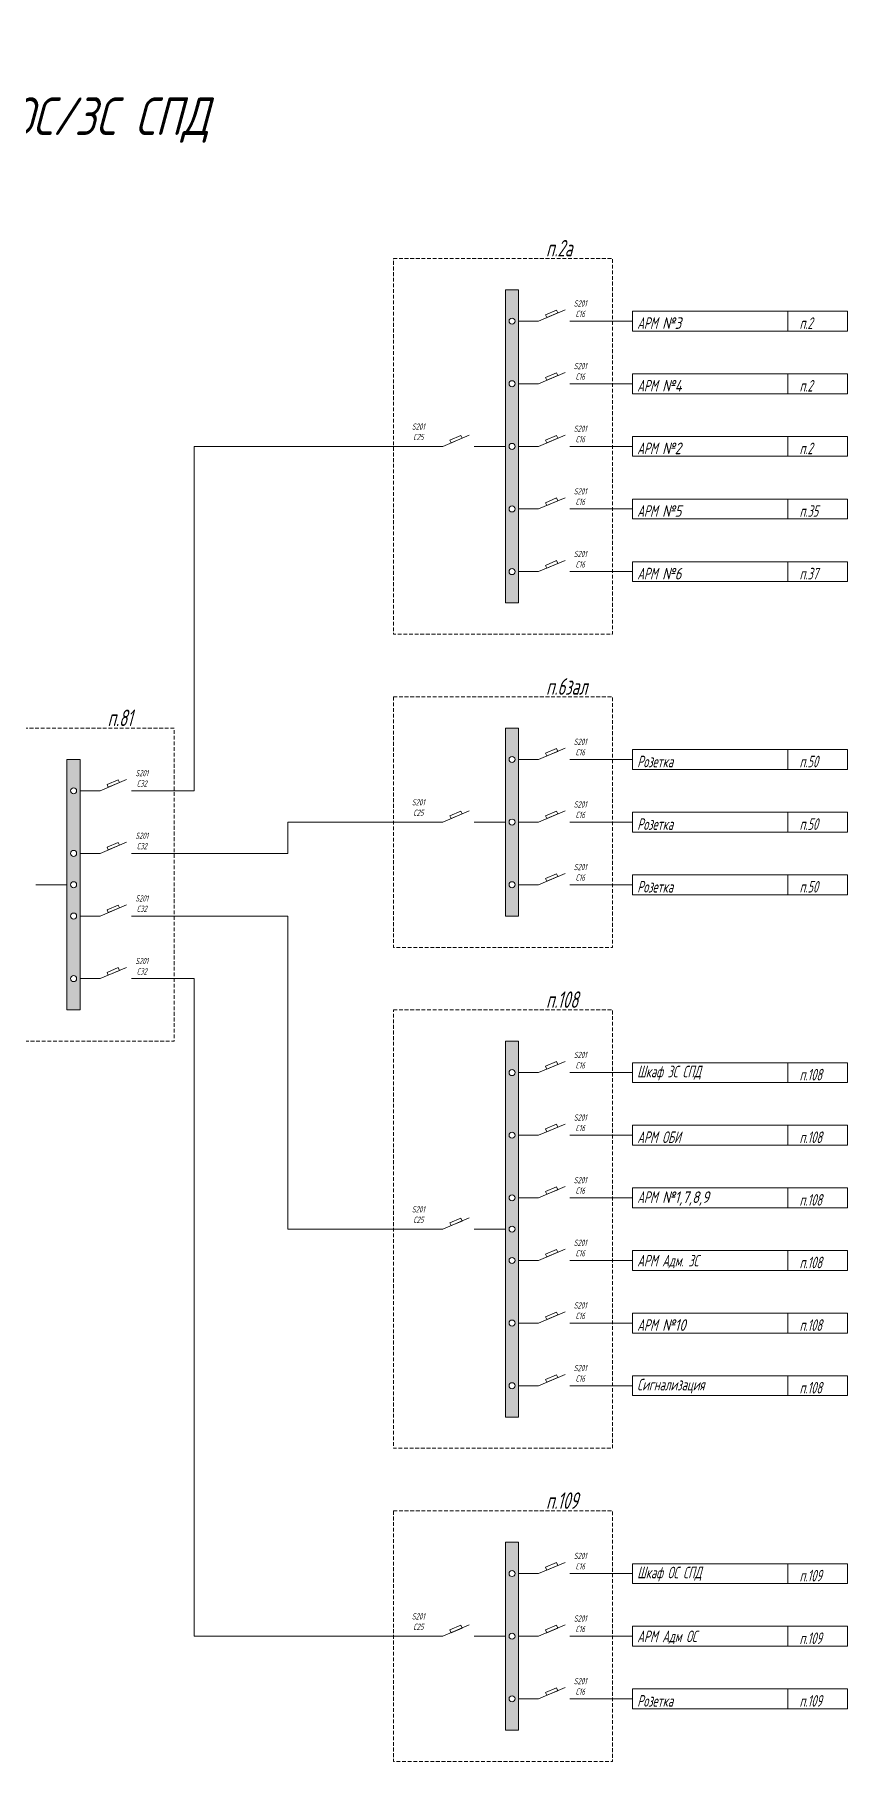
# Paper-space layout 'ССПД' of a CAD drawing. Extents: x 12 to 385, y 7 to 283.
# Drawn here: x 254.7 to 384.5, y 7.1 to 282.9 of the extents above; entities that cross this region are included whole.
import ezdxf

# ---------------------------------------------------------------- set-up
doc = ezdxf.new("R2010")
doc.units = 0
doc.header["$LTSCALE"] = 0.3
doc.linetypes.add('JIS_02_2.0', pattern=[3, 2, -1])
doc.layers.get('0').update_dxf_attribs({"linetype": 'CONTINUOUS', "lineweight": 15})
doc.layers.add('Text', color=242, linetype='CONTINUOUS', lineweight=15)
doc.styles.get("Standard").update_dxf_attribs({"font": 'isocpeur.ttf', "width": 0.8, "oblique": 15})

psp = doc.layouts.new('ССПД')

# ---------------------------------------------------------------- hatches: boundary and pattern name
at = {"layer": 'Text'}
h = psp.add_hatch(color=7, dxfattribs=at)
h.dxf.hatch_style = 1
h.paths.add_polyline_path([(332.04, 242.15), (329.93, 242.15), (329.93, 192.15), (332.04, 192.15)])
h.paths.add_polyline_path([(330.51, 237.15, -1), (331.47, 237.15, -1)], flags=16)
h.paths.add_polyline_path([(331.47, 227.15, -1), (330.51, 227.15, -1)], flags=16)
h.paths.add_polyline_path([(331.47, 217.15, -1), (330.51, 217.15, -1)], flags=16)
h.paths.add_polyline_path([(331.47, 207.15, -1), (330.51, 207.15, -1)], flags=16)
h.paths.add_polyline_path([(331.47, 197.15, -1), (330.51, 197.15, -1)], flags=16)
h = psp.add_hatch(color=7, dxfattribs=at)
h.dxf.hatch_style = 1
h.paths.add_polyline_path([(332.04, 172.15), (329.93, 172.15), (329.93, 142.15), (332.04, 142.15)])
h.paths.add_polyline_path([(330.51, 167.15, -1), (331.47, 167.15, -1)], flags=16)
h.paths.add_polyline_path([(331.47, 157.15, -1), (330.51, 157.15, -1)], flags=16)
h.paths.add_polyline_path([(331.47, 147.15, -1), (330.51, 147.15, -1)], flags=16)
h = psp.add_hatch(color=7, dxfattribs=at)
h.dxf.hatch_style = 1
h.paths.add_polyline_path([(259.93, 127.15), (262.04, 127.15), (262.04, 167.15), (259.93, 167.15)])
h.paths.add_polyline_path([(260.51, 162.15, -1), (261.47, 162.15, -1)], flags=16)
h.paths.add_polyline_path([(261.47, 152.15, -1), (260.51, 152.15, -1)], flags=16)
h.paths.add_polyline_path([(261.47, 147.15, -1), (260.51, 147.15, -1)], flags=16)
h.paths.add_polyline_path([(261.47, 142.15, -1), (260.51, 142.15, -1)], flags=16)
h.paths.add_polyline_path([(261.47, 132.15, -1), (260.51, 132.15, -1)], flags=16)
h = psp.add_hatch(color=7, dxfattribs=at)
h.dxf.hatch_style = 1
h.paths.add_polyline_path([(329.93, 62.15), (332.04, 62.15), (332.04, 122.15), (329.93, 122.15)])
h.paths.add_polyline_path([(330.51, 117.15, -1), (331.47, 117.15, -1)], flags=16)
h.paths.add_polyline_path([(331.47, 107.15, -1), (330.51, 107.15, -1)], flags=16)
h.paths.add_polyline_path([(331.47, 97.15, -1), (330.51, 97.15, -1)], flags=16)
h.paths.add_polyline_path([(331.47, 92.15, -1), (330.51, 92.15, -1)], flags=16)
h.paths.add_polyline_path([(331.47, 87.15, -1), (330.51, 87.15, -1)], flags=16)
h.paths.add_polyline_path([(331.47, 77.15, -1), (330.51, 77.15, -1)], flags=16)
h.paths.add_polyline_path([(331.47, 67.15, -1), (330.51, 67.15, -1)], flags=16)
h = psp.add_hatch(color=7, dxfattribs=at)
h.dxf.hatch_style = 1
h.paths.add_polyline_path([(332.04, 42.15), (329.93, 42.15), (329.93, 12.15), (332.04, 12.15)])
h.paths.add_polyline_path([(330.51, 37.15, -1), (331.47, 37.15, -1)], flags=16)
h.paths.add_polyline_path([(331.47, 27.15, -1), (330.51, 27.15, -1)], flags=16)
h.paths.add_polyline_path([(331.47, 17.15, -1), (330.51, 17.15, -1)], flags=16)

# ---------------------------------------------------------------- linework, layer by layer
at = {"lineweight": 15}
for p, q in [((335.21, 237.15), (339.44, 238.94)), ((335.21, 227.15), (339.44, 228.94)), ((319.93, 217.15), (324.16, 218.94)), ((335.21, 217.15), (339.44, 218.94)), ((335.21, 207.15), (339.44, 208.94)), ((335.21, 197.15), (339.44, 198.94)), ((335.21, 167.15), (339.44, 168.94)), ((319.93, 157.15), (324.16, 158.94)), ((335.21, 157.15), (339.44, 158.94)), ((335.21, 147.15), (339.44, 148.94)), ((335.21, 117.15), (339.44, 118.94)), ((335.21, 107.15), (339.44, 108.94)), ((335.21, 97.15), (339.44, 98.94)), ((319.93, 92.15), (324.16, 93.94)), ((335.21, 87.15), (339.44, 88.94)), ((335.21, 77.15), (339.44, 78.94)), ((335.21, 67.15), (339.44, 68.94)), ((335.21, 37.15), (339.44, 38.94)), ((319.93, 27.15), (324.16, 28.94)), ((335.21, 27.15), (339.44, 28.94)), ((335.21, 17.15), (339.44, 18.94))]:
    psp.add_line(p, q, dxfattribs=at)
for p, q in [((375.03, 238.73), (375.03, 235.56)), ((332.04, 237.15), (335.21, 237.15)), ((332.04, 227.15), (335.21, 227.15)), ((375.03, 228.73), (375.03, 225.56)), ((375.03, 218.73), (375.03, 215.56)), ((316.76, 217.15), (319.93, 217.15)), ((332.04, 217.15), (335.21, 217.15)), ((332.04, 207.15), (335.21, 207.15)), ((375.03, 208.73), (375.03, 205.56)), ((375.03, 198.73), (375.03, 195.56)), ((332.04, 197.15), (335.21, 197.15)), ((375.03, 168.73), (375.03, 165.56)), ((332.04, 167.15), (335.21, 167.15)), ((375.03, 158.73), (375.03, 155.56)), ((316.76, 157.15), (319.93, 157.15)), ((332.04, 157.15), (335.21, 157.15)), ((332.04, 147.15), (335.21, 147.15)), ((375.03, 148.73), (375.03, 145.56)), ((375.03, 118.73), (375.03, 115.56)), ((332.04, 117.15), (335.21, 117.15)), ((375.03, 108.73), (375.03, 105.56)), ((332.04, 107.15), (335.21, 107.15)), ((332.04, 97.15), (335.21, 97.15)), ((375.03, 98.73), (375.03, 95.56)), ((316.76, 92.15), (319.93, 92.15)), ((375.03, 88.73), (375.03, 85.56)), ((332.04, 87.15), (335.21, 87.15)), ((375.03, 78.73), (375.03, 75.56)), ((332.04, 77.15), (335.21, 77.15)), ((332.04, 67.15), (335.21, 67.15)), ((375.03, 68.73), (375.03, 65.56)), ((375.03, 38.73), (375.03, 35.56)), ((332.04, 37.15), (335.21, 37.15)), ((375.03, 28.73), (375.03, 25.56)), ((316.76, 27.15), (319.93, 27.15)), ((332.04, 27.15), (335.21, 27.15)), ((332.04, 17.15), (335.21, 17.15)), ((375.03, 18.73), (375.03, 15.56))]:
    psp.add_line(p, q)
at = {"color": 7, "lineweight": 15}
for p, q in [((265.21, 162.15), (269.44, 163.94)), ((265.21, 152.15), (269.44, 153.94)), ((265.21, 142.15), (269.44, 143.94)), ((265.21, 132.15), (269.44, 133.94))]:
    psp.add_line(p, q, dxfattribs=at)
at = {"color": 7}
for p, q in [((262.04, 162.15), (265.21, 162.15)), ((262.04, 152.15), (265.21, 152.15)), ((262.04, 142.15), (265.21, 142.15)), ((262.04, 132.15), (265.21, 132.15))]:
    psp.add_line(p, q, dxfattribs=at)
at = {"linetype": 'JIS_02_2.0', "flags": 128}
for points in [[(312.04, 247.15), (347.04, 247.15), (347.04, 187.15), (312.04, 187.15)], [(312.04, 177.15), (347.04, 177.15), (347.04, 137.15), (312.04, 137.15)], [(246.76, 172.15), (277.04, 172.15), (277.04, 122.15), (246.76, 122.15)], [(312.04, 127.15), (347.04, 127.15), (347.04, 57.15), (312.04, 57.15)], [(312.04, 47.15), (347.04, 47.15), (347.04, 7.15), (312.04, 7.15)]]:
    psp.add_lwpolyline(points, close=True, dxfattribs=at)
for points in [[(329.93, 192.15), (332.04, 192.15), (332.04, 242.15), (329.93, 242.15)], [(336.53, 237.71), (338.29, 238.45), (338.09, 238.91), (336.34, 238.15)], [(350.21, 235.56), (384.53, 235.56), (384.53, 238.73), (350.21, 238.73)], [(336.53, 227.71), (338.29, 228.45), (338.09, 228.91), (336.34, 228.15)], [(350.21, 225.56), (384.53, 225.56), (384.53, 228.73), (350.21, 228.73)], [(321.25, 217.71), (323.01, 218.45), (322.81, 218.91), (321.06, 218.15)], [(336.53, 217.71), (338.29, 218.45), (338.09, 218.91), (336.34, 218.15)], [(350.21, 215.56), (384.53, 215.56), (384.53, 218.73), (350.21, 218.73)], [(336.53, 207.71), (338.29, 208.45), (338.09, 208.91), (336.34, 208.15)], [(350.21, 205.56), (384.53, 205.56), (384.53, 208.73), (350.21, 208.73)], [(336.53, 197.71), (338.29, 198.45), (338.09, 198.91), (336.34, 198.15)], [(350.21, 195.56), (384.53, 195.56), (384.53, 198.73), (350.21, 198.73)], [(329.93, 142.15), (332.04, 142.15), (332.04, 172.15), (329.93, 172.15)], [(336.53, 167.71), (338.29, 168.45), (338.09, 168.91), (336.34, 168.15)], [(350.21, 165.56), (384.53, 165.56), (384.53, 168.73), (350.21, 168.73)], [(321.25, 157.71), (323.01, 158.45), (322.81, 158.91), (321.06, 158.15)], [(336.53, 157.71), (338.29, 158.45), (338.09, 158.91), (336.34, 158.15)], [(350.21, 155.56), (384.53, 155.56), (384.53, 158.73), (350.21, 158.73)], [(336.53, 147.71), (338.29, 148.45), (338.09, 148.91), (336.34, 148.15)], [(350.21, 145.56), (384.53, 145.56), (384.53, 148.73), (350.21, 148.73)], [(329.93, 62.15), (332.04, 62.15), (332.04, 122.15), (329.93, 122.15)], [(336.53, 117.71), (338.29, 118.45), (338.09, 118.91), (336.34, 118.15)], [(350.21, 115.56), (384.53, 115.56), (384.53, 118.73), (350.21, 118.73)], [(336.53, 107.71), (338.29, 108.45), (338.09, 108.91), (336.34, 108.15)], [(350.21, 105.56), (384.53, 105.56), (384.53, 108.73), (350.21, 108.73)], [(336.53, 97.71), (338.29, 98.45), (338.09, 98.91), (336.34, 98.15)], [(350.21, 95.56), (384.53, 95.56), (384.53, 98.73), (350.21, 98.73)], [(321.25, 92.71), (323.01, 93.45), (322.81, 93.91), (321.06, 93.15)], [(336.53, 87.71), (338.29, 88.45), (338.09, 88.91), (336.34, 88.15)], [(350.21, 85.56), (384.53, 85.56), (384.53, 88.73), (350.21, 88.73)], [(336.53, 77.71), (338.29, 78.45), (338.09, 78.91), (336.34, 78.15)], [(350.21, 75.56), (384.53, 75.56), (384.53, 78.73), (350.21, 78.73)], [(336.53, 67.71), (338.29, 68.45), (338.09, 68.91), (336.34, 68.15)], [(350.21, 65.56), (384.53, 65.56), (384.53, 68.73), (350.21, 68.73)], [(329.93, 12.15), (332.04, 12.15), (332.04, 42.15), (329.93, 42.15)], [(336.53, 37.71), (338.29, 38.45), (338.09, 38.91), (336.34, 38.15)], [(350.21, 35.56), (384.53, 35.56), (384.53, 38.73), (350.21, 38.73)], [(321.25, 27.71), (323.01, 28.45), (322.81, 28.91), (321.06, 28.15)], [(336.53, 27.71), (338.29, 28.45), (338.09, 28.91), (336.34, 28.15)], [(350.21, 25.56), (384.53, 25.56), (384.53, 28.73), (350.21, 28.73)], [(336.53, 17.71), (338.29, 18.45), (338.09, 18.91), (336.34, 18.15)], [(350.21, 15.56), (384.53, 15.56), (384.53, 18.73), (350.21, 18.73)]]:
    psp.add_lwpolyline(points, close=True)
at = {"color": 7}
for points in [[(259.93, 127.15), (262.04, 127.15), (262.04, 167.15), (259.93, 167.15)], [(266.53, 162.71), (268.29, 163.45), (268.09, 163.91), (266.34, 163.15)], [(266.53, 152.71), (268.29, 153.45), (268.09, 153.91), (266.34, 153.15)], [(266.53, 142.71), (268.29, 143.45), (268.09, 143.91), (266.34, 143.15)], [(266.53, 132.71), (268.29, 133.45), (268.09, 133.91), (266.34, 133.15)]]:
    psp.add_lwpolyline(points, close=True, dxfattribs=at)
for centre in [(330.99, 237.15), (330.99, 227.15), (330.99, 217.15), (330.99, 207.15), (330.99, 197.15), (330.99, 167.15), (330.99, 157.15), (330.99, 147.15), (330.99, 117.15), (330.99, 107.15), (330.99, 97.15), (330.99, 92.15), (330.99, 87.15), (330.99, 77.15), (330.99, 67.15), (330.99, 37.15), (330.99, 27.15), (330.99, 17.15)]:
    psp.add_circle(centre, 0.478)
for centre in [(260.99, 162.15), (260.99, 152.15), (260.99, 147.15), (260.99, 142.15), (260.99, 132.15)]:
    psp.add_circle(centre, 0.478, dxfattribs=at)
at = {"layer": 'Text', "color": 7}
for p, q in [((340.21, 237.15), (350.21, 237.15)), ((340.21, 227.15), (350.21, 227.15)), ((280.21, 162.15), (280.21, 217.15)), ((280.21, 217.15), (306.76, 217.15)), ((316.76, 217.15), (306.76, 217.15)), ((324.93, 217.15), (329.93, 217.15)), ((340.21, 217.15), (350.21, 217.15)), ((340.21, 207.15), (350.21, 207.15)), ((340.21, 197.15), (350.21, 197.15)), ((340.21, 167.15), (350.21, 167.15)), ((270.21, 162.15), (280.21, 162.15)), ((295.21, 152.15), (295.21, 157.15)), ((295.21, 157.15), (306.76, 157.15)), ((316.76, 157.15), (306.76, 157.15)), ((324.93, 157.15), (329.93, 157.15)), ((340.21, 157.15), (350.21, 157.15)), ((270.21, 152.15), (280.21, 152.15)), ((280.21, 152.15), (295.21, 152.15)), ((254.93, 147.15), (259.93, 147.15)), ((340.21, 147.15), (350.21, 147.15)), ((270.21, 142.15), (280.21, 142.15)), ((280.21, 142.15), (295.21, 142.15)), ((295.21, 142.15), (295.21, 92.15)), ((270.21, 132.15), (280.21, 132.15)), ((280.21, 132.15), (280.21, 27.15)), ((340.21, 117.15), (350.21, 117.15)), ((340.21, 107.15), (350.21, 107.15)), ((340.21, 97.15), (350.21, 97.15)), ((295.21, 92.15), (306.76, 92.15)), ((316.76, 92.15), (306.76, 92.15)), ((324.93, 92.15), (329.93, 92.15)), ((340.21, 87.15), (350.21, 87.15)), ((340.21, 77.15), (350.21, 77.15)), ((340.21, 67.15), (350.21, 67.15)), ((340.21, 37.15), (350.21, 37.15)), ((280.21, 27.15), (306.76, 27.15)), ((316.76, 27.15), (306.76, 27.15)), ((324.93, 27.15), (329.93, 27.15)), ((340.21, 27.15), (350.21, 27.15)), ((340.21, 17.15), (350.21, 17.15))]:
    psp.add_line(p, q, dxfattribs=at)

# ---------------------------------------------------------------- texts
at = {"insert": (215.32, 282.87), "char_height": 6, "attachment_point": 2}
psp.add_mtext_dynamic_manual_height_columns('Схема электроснабжения \\Pкомплекта оборудования КО ЦТО ОС/ЗС СПД', width=1316.3617, gutter_width=12.5, heights=[0], dxfattribs=at)
at = {"char_height": 2.64, "width": 50.0959, "attachment_point": 7, "line_spacing_factor": 1.5}
for s, insert in [('{\\fGOST|b0|i0|c0|p34;^I^I   \\fGOST|b0|i0|c204|p34;п.2а}', (312.04, 247.48)), ('{\\fGOST|b0|i0|c0|p34;^I^I   \\fGOST|b0|i0|c204|p34;п.6зал}', (312.04, 177.48)), ('{\\fGOST|b0|i0|c0|p34;^I^I   \\fGOST|b0|i0|c204|p34;п.81}', (242.04, 172.48)), ('{\\fGOST|b0|i0|c0|p34;^I^I   \\fGOST|b0|i0|c204|p34;п.\\fGOST|b0|i0|c0|p34;108}', (312.04, 127.48)), ('{\\fGOST|b0|i0|c0|p34;^I^I   \\fGOST|b0|i0|c204|p34;п.\\fGOST|b0|i0|c0|p34;109}', (312.04, 47.48))]:
    psp.add_mtext(s, dxfattribs=dict(at, insert=insert))
for s, insert, char_height, width, attachment_point in [('{\\fGOST|b0|i0|c0|p34;S201 \\fGOST|b0|i0|c204|p34;\\P\\fGOST|b0|i0|c0|p34;C16}', (341.87, 240.47), 1, 9.3258, 2), ('\\pt22.176;{\\fGOST|b0|i0|c204|p34; АРМ }№3', (350.21, 235.9), 1.848, 24.9172, 7), ('\\pl1.848,t1.848;{\\fGOST|b0|i0|c204|p34;п.2}', (375.03, 235.9), 1.848, 17.2012, 7), ('{\\fGOST|b0|i0|c0|p34;S201 \\fGOST|b0|i0|c204|p34;\\P\\fGOST|b0|i0|c0|p34;C16}', (341.87, 230.47), 1, 9.3258, 2), ('\\pt22.176;{\\fGOST|b0|i0|c204|p34; АРМ }№4', (350.21, 225.9), 1.848, 24.9172, 7), ('\\pl1.848,t1.848;{\\fGOST|b0|i0|c204|p34;п.2}', (375.03, 225.9), 1.848, 17.2012, 7), ('{\\fGOST|b0|i0|c0|p34;S201 \\fGOST|b0|i0|c204|p34;\\P\\fGOST|b0|i0|c0|p34;C25}', (316.02, 220.81), 1, 9.3258, 2), ('{\\fGOST|b0|i0|c0|p34;S201 \\fGOST|b0|i0|c204|p34;\\P\\fGOST|b0|i0|c0|p34;C16}', (341.87, 220.47), 1, 9.3258, 2), ('\\pt22.176;{\\fGOST|b0|i0|c204|p34; АРМ }№2', (350.21, 215.9), 1.848, 24.9172, 7), ('\\pl1.848,t1.848;{\\fGOST|b0|i0|c204|p34;п.2}', (375.03, 215.9), 1.848, 17.2012, 7), ('{\\fGOST|b0|i0|c0|p34;S201 \\fGOST|b0|i0|c204|p34;\\P\\fGOST|b0|i0|c0|p34;C16}', (341.87, 210.47), 1, 9.3258, 2), ('\\pt22.176;{\\fGOST|b0|i0|c204|p34; АРМ }№5', (350.21, 205.9), 1.848, 24.9172, 7), ('\\pl1.848,t1.848;{\\fGOST|b0|i0|c204|p34;п.35}', (375.03, 205.9), 1.848, 17.2012, 7), ('{\\fGOST|b0|i0|c0|p34;S201 \\fGOST|b0|i0|c204|p34;\\P\\fGOST|b0|i0|c0|p34;C16}', (341.87, 200.47), 1, 9.3258, 2), ('\\pt22.176;{\\fGOST|b0|i0|c204|p34; АРМ }№6', (350.21, 195.9), 1.848, 24.9172, 7), ('\\pl1.848,t1.848;{\\fGOST|b0|i0|c204|p34;п.37}', (375.03, 195.9), 1.848, 17.2012, 7), ('{\\fGOST|b0|i0|c0|p34;S201 \\fGOST|b0|i0|c204|p34;\\P\\fGOST|b0|i0|c0|p34;C16}', (341.87, 170.47), 1, 9.3258, 2), ('{\\fGOST|b0|i0|c0|p34;S201 \\fGOST|b0|i0|c204|p34;\\P\\fGOST|b0|i0|c0|p34;C\\fGOST|b0|i0|c204|p34;32}', (271.87, 165.47), 1, 9.3258, 2), ('\\pt22.176;{\\fGOST|b0|i0|c204|p34; Розетка}', (350.21, 165.9), 1.848, 24.9172, 7), ('\\pl1.848,t1.848;{\\fGOST|b0|i0|c204|p34;п.50}', (375.03, 165.9), 1.848, 17.2012, 7), ('{\\fGOST|b0|i0|c0|p34;S201 \\fGOST|b0|i0|c204|p34;\\P\\fGOST|b0|i0|c0|p34;C25}', (316.02, 160.81), 1, 9.3258, 2), ('{\\fGOST|b0|i0|c0|p34;S201 \\fGOST|b0|i0|c204|p34;\\P\\fGOST|b0|i0|c0|p34;C16}', (341.87, 160.47), 1, 9.3258, 2), ('\\pt22.176;{\\fGOST|b0|i0|c204|p34; Розетка}', (350.21, 155.9), 1.848, 24.9172, 7), ('\\pl1.848,t1.848;{\\fGOST|b0|i0|c204|p34;п.50}', (375.03, 155.9), 1.848, 17.2012, 7), ('{\\fGOST|b0|i0|c0|p34;S201 \\fGOST|b0|i0|c204|p34;\\P\\fGOST|b0|i0|c0|p34;C\\fGOST|b0|i0|c204|p34;32}', (271.87, 155.47), 1, 9.3258, 2), ('{\\fGOST|b0|i0|c0|p34;S201 \\fGOST|b0|i0|c204|p34;\\P\\fGOST|b0|i0|c0|p34;C16}', (341.87, 150.47), 1, 9.3258, 2), ('\\pt22.176;{\\fGOST|b0|i0|c204|p34; Розетка}', (350.21, 145.9), 1.848, 24.9172, 7), ('\\pl1.848,t1.848;{\\fGOST|b0|i0|c204|p34;п.50}', (375.03, 145.9), 1.848, 17.2012, 7), ('{\\fGOST|b0|i0|c0|p34;S201 \\fGOST|b0|i0|c204|p34;\\P\\fGOST|b0|i0|c0|p34;C\\fGOST|b0|i0|c204|p34;32}', (271.87, 145.47), 1, 9.3258, 2), ('{\\fGOST|b0|i0|c0|p34;S201 \\fGOST|b0|i0|c204|p34;\\P\\fGOST|b0|i0|c0|p34;C\\fGOST|b0|i0|c204|p34;32}', (271.87, 135.47), 1, 9.3258, 2), ('{\\fGOST|b0|i0|c0|p34;S201 \\fGOST|b0|i0|c204|p34;\\P\\fGOST|b0|i0|c0|p34;C16}', (341.87, 120.47), 1, 9.3258, 2), ('\\pt22.176;{\\fGOST|b0|i0|c204|p34; Шкаф ЗС СПД}', (350.21, 115.9), 1.848, 24.9172, 7), ('\\pl1.848,t1.848;{\\fGOST|b0|i0|c204|p34;п.108}', (375.03, 115.9), 1.848, 17.2012, 7), ('{\\fGOST|b0|i0|c0|p34;S201 \\fGOST|b0|i0|c204|p34;\\P\\fGOST|b0|i0|c0|p34;C16}', (341.87, 110.47), 1, 9.3258, 2), ('\\pt22.176;{\\fGOST|b0|i0|c204|p34; АРМ ОБИ}', (350.21, 105.9), 1.848, 24.9172, 7), ('\\pl1.848,t1.848;{\\fGOST|b0|i0|c204|p34;п.108}', (375.03, 105.9), 1.848, 17.2012, 7), ('{\\fGOST|b0|i0|c0|p34;S201 \\fGOST|b0|i0|c204|p34;\\P\\fGOST|b0|i0|c0|p34;C16}', (341.87, 100.47), 1, 9.3258, 2), ('\\pt22.176;{\\fGOST|b0|i0|c204|p34; АРМ }№1,7,8,9', (350.21, 95.9), 1.848, 24.9172, 7), ('\\pl1.848,t1.848;{\\fGOST|b0|i0|c204|p34;п.108}', (375.03, 95.9), 1.848, 17.2012, 7), ('{\\fGOST|b0|i0|c0|p34;S201 \\fGOST|b0|i0|c204|p34;\\P\\fGOST|b0|i0|c0|p34;C25}', (316.02, 95.81), 1, 9.3258, 2), ('{\\fGOST|b0|i0|c0|p34;S201 \\fGOST|b0|i0|c204|p34;\\P\\fGOST|b0|i0|c0|p34;C16}', (341.87, 90.47), 1, 9.3258, 2), ('\\pt22.176;{\\fGOST|b0|i0|c204|p34; АРМ Адм. ЗС}', (350.21, 85.9), 1.848, 24.9172, 7), ('\\pl1.848,t1.848;{\\fGOST|b0|i0|c204|p34;п.108}', (375.03, 85.9), 1.848, 17.2012, 7), ('{\\fGOST|b0|i0|c0|p34;S201 \\fGOST|b0|i0|c204|p34;\\P\\fGOST|b0|i0|c0|p34;C16}', (341.87, 80.47), 1, 9.3258, 2), ('\\pt22.176;{\\fGOST|b0|i0|c204|p34; АРМ }№10', (350.21, 75.9), 1.848, 24.9172, 7), ('\\pl1.848,t1.848;{\\fGOST|b0|i0|c204|p34;п.108}', (375.03, 75.9), 1.848, 17.2012, 7), ('{\\fGOST|b0|i0|c0|p34;S201 \\fGOST|b0|i0|c204|p34;\\P\\fGOST|b0|i0|c0|p34;C16}', (341.87, 70.47), 1, 9.3258, 2), ('\\pt22.176;{\\fGOST|b0|i0|c204|p34; Сигнализация}', (350.21, 65.9), 1.848, 24.9172, 7), ('\\pl1.848,t1.848;{\\fGOST|b0|i0|c204|p34;п.108}', (375.03, 65.9), 1.848, 17.2012, 7), ('{\\fGOST|b0|i0|c0|p34;S201 \\fGOST|b0|i0|c204|p34;\\P\\fGOST|b0|i0|c0|p34;C16}', (341.87, 40.47), 1, 9.3258, 2), ('\\pt22.176;{\\fGOST|b0|i0|c204|p34; Шкаф ОС СПД}', (350.21, 35.9), 1.848, 24.9172, 7), ('\\pl1.848,t1.848;{\\fGOST|b0|i0|c204|p34;п.109}', (375.03, 35.9), 1.848, 17.2012, 7), ('{\\fGOST|b0|i0|c0|p34;S201 \\fGOST|b0|i0|c204|p34;\\P\\fGOST|b0|i0|c0|p34;C25}', (316.02, 30.81), 1, 9.3258, 2), ('{\\fGOST|b0|i0|c0|p34;S201 \\fGOST|b0|i0|c204|p34;\\P\\fGOST|b0|i0|c0|p34;C16}', (341.87, 30.47), 1, 9.3258, 2), ('\\pt22.176;{\\fGOST|b0|i0|c204|p34; АРМ Адм ОС}', (350.21, 25.9), 1.848, 24.9172, 7), ('\\pl1.848,t1.848;{\\fGOST|b0|i0|c204|p34;п.109}', (375.03, 25.9), 1.848, 17.2012, 7), ('{\\fGOST|b0|i0|c0|p34;S201 \\fGOST|b0|i0|c204|p34;\\P\\fGOST|b0|i0|c0|p34;C16}', (341.87, 20.47), 1, 9.3258, 2), ('\\pt22.176;{\\fGOST|b0|i0|c204|p34; Розетка}', (350.21, 15.9), 1.848, 24.9172, 7), ('\\pl1.848,t1.848;{\\fGOST|b0|i0|c204|p34;п.109}', (375.03, 15.9), 1.848, 17.2012, 7)]:
    psp.add_mtext(s, dxfattribs=dict(insert=insert, char_height=char_height, width=width, attachment_point=attachment_point))

doc.saveas('drawing.dxf')
